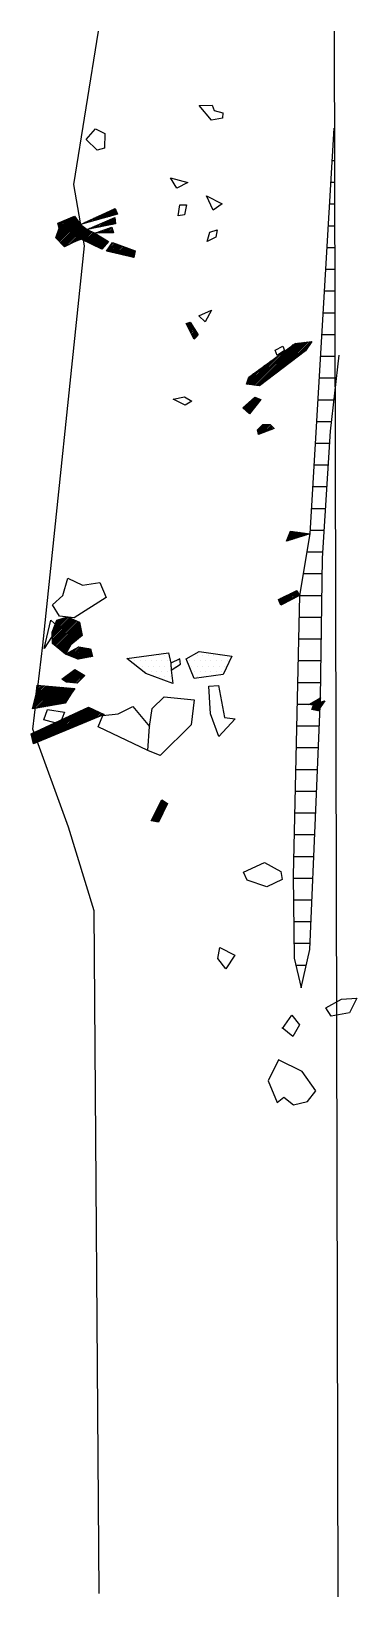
# Model space of a CAD drawing. Header units: metres. Extents: x -2.7 to -1.95, y -19 to -15.4.
import ezdxf

# ---------------------------------------------------------------- set-up
doc = ezdxf.new("R2010")
doc.units = ezdxf.units.M
doc.header["$LTSCALE"] = 25
doc.header["$MEASUREMENT"] = 0
doc.linetypes.add('STRICHPUNKTX2', pattern=[2, 1, -0.5, 0, -0.5])
doc.layers.get('0').update_dxf_attribs({"linetype": 'CONTINUOUS'})
for name, color, linetype in [('BEFUND', 1, 'CONTINUOUS'), ('BEFUNDSCHRAFF', 1, 'CONTINUOUS'), ('GRABUNGSGRENZE', 3, 'STRICHPUNKTX2'), ('KNOCHEN', 2, 'CONTINUOUS'), ('KNOCHENSCHRAFF', 2, 'CONTINUOUS'), ('STEINE', 4, 'CONTINUOUS'), ('STEINESCHRAFF', 4, 'CONTINUOUS')]:
    doc.layers.add(name, color=color, linetype=linetype)

# ---------------------------------------------------------------- blocks, each defined once
blk = doc.blocks.new('*X1')
at = {"color": 0}
for p, q in [((-264.35, -1587.7), (-259.83, -1583.18)), ((-264.22, -1587.92), (-259.68, -1583.39)), ((-264.18, -1587.18), (-259.98, -1582.97)), ((-264.05, -1588.11), (-259.54, -1583.6)), ((-264.01, -1586.66), (-260.23, -1582.87)), ((-263.84, -1586.13), (-260.84, -1583.13)), ((-263.67, -1585.61), (-261.46, -1583.4)), ((-256.97, -1584.2), (-256.35, -1583.59)), ((-256.48, -1584.07), (-255.7, -1583.29)), ((-255.99, -1583.94), (-255.04, -1582.99)), ((-255.5, -1583.8), (-254.39, -1582.69)), ((-255.02, -1583.67), (-253.73, -1582.39)), ((-254.53, -1583.53), (-253.08, -1582.09)), ((-254.04, -1583.4), (-252.42, -1581.78)), ((-253.55, -1583.27), (-251.77, -1581.48)), ((-253.22, -1585.05), (-251.63, -1583.46)), ((-253.07, -1583.13), (-251.12, -1581.18)), ((-252.77, -1584.96), (-251.01, -1583.2)), ((-252.58, -1583), (-250.71, -1581.13)), ((-252.33, -1584.87), (-250.79, -1583.33)), ((-252.09, -1582.87), (-250.6, -1581.38)), ((-251.6, -1582.73), (-250.5, -1581.63)), ((-251.12, -1582.6), (-250.39, -1581.87)), ((-250.63, -1582.46), (-250.29, -1582.12)), ((-263.88, -1588.29), (-259.39, -1583.8)), ((-263.85, -1584.73), (-263.32, -1584.19)), ((-263.79, -1585.02), (-262.7, -1583.93)), ((-263.72, -1585.3), (-262.08, -1583.66)), ((-263.7, -1588.47), (-259.25, -1584.01)), ((-263.53, -1588.65), (-259.1, -1584.22)), ((-263.36, -1588.83), (-258.95, -1584.43)), ((-263.19, -1589.01), (-258.81, -1584.63)), ((-263.01, -1589.19), (-258.62, -1584.8)), ((-262.84, -1589.37), (-258.42, -1584.96)), ((-262.67, -1589.55), (-258.22, -1585.11)), ((-262.5, -1589.73), (-258.02, -1585.26)), ((-262.14, -1589.74), (-257.82, -1585.42)), ((-261.43, -1589.38), (-257.62, -1585.57)), ((-260.73, -1589.03), (-257.42, -1585.72)), ((-260.06, -1588.71), (-257.22, -1585.87)), ((-259.47, -1588.48), (-256.98, -1585.99)), ((-258.89, -1588.25), (-256.74, -1586.1)), ((-258.45, -1588.17), (-256.49, -1586.21)), ((-258.43, -1584.61), (-258.31, -1584.49)), ((-258.21, -1588.28), (-256.25, -1586.32)), ((-257.97, -1588.39), (-256.01, -1586.43)), ((-257.94, -1584.47), (-257.66, -1584.19)), ((-257.73, -1588.51), (-255.76, -1586.54)), ((-257.49, -1588.62), (-255.52, -1586.65)), ((-257.45, -1584.34), (-257, -1583.89)), ((-257.25, -1588.73), (-255.29, -1586.78)), ((-257.21, -1585.87), (-257.21, -1585.86)), ((-257.01, -1588.85), (-255.08, -1586.91)), ((-256.77, -1585.78), (-256.59, -1585.59)), ((-256.77, -1588.96), (-254.86, -1587.04)), ((-256.53, -1589.07), (-254.64, -1587.18)), ((-256.33, -1585.69), (-255.97, -1585.33)), ((-255.88, -1585.6), (-255.35, -1585.06)), ((-255.44, -1585.5), (-254.73, -1584.8)), ((-255.2, -1586.68), (-255.08, -1586.56)), ((-254.99, -1585.41), (-254.11, -1584.53)), ((-254.84, -1586.68), (-254.55, -1586.38)), ((-254.55, -1585.32), (-253.49, -1584.26)), ((-254.48, -1586.67), (-254.01, -1586.2)), ((-254.13, -1586.67), (-253.48, -1586.02)), ((-254.1, -1585.23), (-252.87, -1584)), ((-253.77, -1586.66), (-252.94, -1585.84)), ((-253.66, -1585.14), (-252.25, -1583.73)), ((-253.41, -1586.66), (-252.41, -1585.66)), ((-253.05, -1586.66), (-251.87, -1585.48)), ((-252.69, -1586.65), (-251.49, -1585.44)), ((-252.34, -1586.65), (-251.4, -1585.71)), ((-251.98, -1586.64), (-251.32, -1585.98)), ((-251.88, -1584.78), (-250.76, -1583.66)), ((-251.62, -1586.64), (-251.23, -1586.25)), ((-251.44, -1584.69), (-250.74, -1583.99)), ((-251.26, -1586.63), (-251.14, -1586.52)), ((-250.99, -1584.6), (-250.72, -1584.32)), ((-256.29, -1589.19), (-254.42, -1587.31)), ((-256.05, -1589.3), (-254.2, -1587.45)), ((-255.81, -1589.41), (-253.98, -1587.58)), ((-255.57, -1589.53), (-253.76, -1587.72)), ((-255.33, -1589.64), (-253.54, -1587.85)), ((-255.09, -1589.75), (-253.32, -1587.98)), ((-254.85, -1589.87), (-253.1, -1588.12)), ((-254.61, -1589.98), (-252.88, -1588.25)), ((-254.37, -1590.09), (-252.66, -1588.39)), ((-254.13, -1590.21), (-252.44, -1588.52)), ((-253.89, -1590.32), (-252.94, -1589.37)), ((-252.64, -1590.84), (-250.86, -1589.06)), ((-252.36, -1590.91), (-250.6, -1589.16)), ((-252.17, -1590.01), (-251.12, -1588.97)), ((-252.07, -1590.98), (-250.35, -1589.25)), ((-251.79, -1591.05), (-250.09, -1589.35)), ((-251.5, -1591.12), (-249.83, -1589.44)), ((-251.22, -1591.18), (-249.57, -1589.54)), ((-250.93, -1591.25), (-249.31, -1589.64)), ((-250.65, -1591.32), (-249.06, -1589.73)), ((-250.36, -1591.39), (-248.8, -1589.83)), ((-250.08, -1591.46), (-248.54, -1589.92)), ((-249.8, -1591.53), (-248.28, -1590.02)), ((-249.51, -1591.6), (-248.03, -1590.11)), ((-249.23, -1591.67), (-247.77, -1590.21)), ((-248.94, -1591.74), (-247.51, -1590.31)), ((-248.66, -1591.81), (-247.25, -1590.4)), ((-248.37, -1591.88), (-246.99, -1590.5)), ((-248.09, -1591.94), (-246.74, -1590.59)), ((-247.8, -1592.01), (-246.48, -1590.69)), ((-247.52, -1592.08), (-246.22, -1590.78)), ((-247.24, -1592.15), (-246.22, -1591.14)), ((-246.95, -1592.22), (-246.31, -1591.58)), ((-246.67, -1592.29), (-246.39, -1592.02)), ((-234.36, -1607.56), (-234.22, -1607.42)), ((-234.24, -1607.8), (-233.69, -1607.25)), ((-234.12, -1608.03), (-233.4, -1607.31)), ((-234.01, -1608.27), (-233.27, -1607.53)), ((-233.89, -1608.5), (-233.13, -1607.75)), ((-233.77, -1608.74), (-233, -1607.96)), ((-233.65, -1608.97), (-232.86, -1608.18)), ((-233.53, -1609.21), (-232.72, -1608.4)), ((-233.41, -1609.44), (-232.59, -1608.62)), ((-233.29, -1609.67), (-232.45, -1608.84)), ((-233.17, -1609.91), (-232.32, -1609.05)), ((-233.05, -1610.14), (-232.18, -1609.27)), ((-232.93, -1610.38), (-232.05, -1609.49)), ((-232.81, -1610.61), (-231.91, -1609.71)), ((-232.7, -1610.85), (-231.78, -1609.93)), ((-232.58, -1611.08), (-231.92, -1610.42)), ((-219.08, -1621.63), (-209.8, -1612.35)), ((-218.77, -1621.67), (-209.12, -1612.02)), ((-218.45, -1621.71), (-208.73, -1611.98)), ((-218.14, -1621.74), (-208.33, -1611.94)), ((-217.82, -1621.78), (-207.94, -1611.9)), ((-217.14, -1621.45), (-207.54, -1611.85)), ((-215.66, -1620.33), (-207.14, -1611.81)), ((-214.18, -1619.2), (-206.75, -1611.77)), ((-212.7, -1618.07), (-206.35, -1611.73)), ((-211.22, -1616.95), (-205.96, -1611.68)), ((-209.74, -1615.82), (-205.6, -1611.68)), ((-220.03, -1621.52), (-213.71, -1615.2)), ((-219.71, -1621.55), (-212.41, -1614.25)), ((-219.4, -1621.59), (-211.1, -1613.3)), ((-208.26, -1614.7), (-206.35, -1612.79)), ((-220.51, -1621.29), (-216.32, -1617.09)), ((-220.35, -1621.48), (-215.01, -1616.15)), ((-220.35, -1620.78), (-217.62, -1618.04)), ((-220.19, -1620.27), (-218.92, -1618.99)), ((-221.27, -1627), (-219.14, -1624.87)), ((-221.08, -1627.16), (-218.46, -1624.54)), ((-220.89, -1627.33), (-218.2, -1624.63)), ((-220.7, -1627.49), (-217.93, -1624.72)), ((-220.51, -1627.66), (-217.67, -1624.82)), ((-220.32, -1627.82), (-217.41, -1624.91)), ((-220.13, -1627.98), (-217.73, -1625.58)), ((-219.95, -1628.15), (-219.1, -1627.3)), ((-218.05, -1631.91), (-216.82, -1630.68)), ((-217.99, -1632.2), (-216.47, -1630.68)), ((-217.92, -1632.48), (-216.12, -1630.68)), ((-217.85, -1632.77), (-215.76, -1630.68)), ((-217.65, -1632.92), (-215.41, -1630.68)), ((-217.07, -1632.7), (-215.1, -1630.73)), ((-216.5, -1632.48), (-214.92, -1630.91)), ((-215.92, -1632.25), (-214.75, -1631.08)), ((-215.34, -1632.03), (-214.57, -1631.26)), ((-214.77, -1631.81), (-214.39, -1631.44)), ((-211.23, -1657.26), (-209.34, -1655.37)), ((-211.1, -1657.49), (-209.03, -1655.42)), ((-211, -1656.68), (-209.65, -1655.33)), ((-210.77, -1656.1), (-209.96, -1655.29)), ((-210.57, -1657.32), (-208.72, -1655.46)), ((-210.55, -1655.52), (-210.27, -1655.24)), ((-210.05, -1657.14), (-208.41, -1655.5)), ((-209.52, -1656.97), (-208.1, -1655.54)), ((-209, -1656.8), (-207.79, -1655.59)), ((-208.47, -1656.63), (-207.48, -1655.63)), ((-207.94, -1656.45), (-207.17, -1655.67)), ((-207.42, -1656.28), (-206.85, -1655.72)), ((-206.89, -1656.11), (-206.54, -1655.76)), ((-206.37, -1655.94), (-206.23, -1655.8)), ((-212.9, -1671.66), (-211.18, -1669.94)), ((-212.8, -1671.91), (-210.47, -1669.58)), ((-212.7, -1672.17), (-209.76, -1669.23)), ((-212.2, -1672.02), (-209.05, -1668.87)), ((-211.46, -1671.63), (-208.88, -1669.05)), ((-210.71, -1671.24), (-208.76, -1669.29)), ((-209.97, -1670.85), (-208.64, -1669.52)), ((-209.22, -1670.46), (-208.52, -1669.75)), ((-208.48, -1670.07), (-208.39, -1669.98)), ((-213.09, -1671.15), (-212.59, -1670.65)), ((-212.99, -1671.4), (-211.89, -1670.29))]:
    blk.add_line(p, q, dxfattribs=at)
blk = doc.blocks.new('*X2')
at = {"color": 0}
for p, q in [((-265.25, -1678.4), (-261.86, -1675.01)), ((-265.25, -1678.75), (-261.53, -1675.03)), ((-265.23, -1679.09), (-261.28, -1675.14)), ((-265.22, -1679.43), (-261.03, -1675.24)), ((-265.21, -1679.77), (-260.78, -1675.35)), ((-265.19, -1680.11), (-260.53, -1675.45)), ((-265.18, -1680.45), (-260.29, -1675.56)), ((-265.17, -1680.79), (-260.04, -1675.66)), ((-265.1, -1681.08), (-259.79, -1675.77)), ((-265.02, -1677.82), (-262.37, -1675.17)), ((-264.91, -1681.24), (-259.54, -1675.88)), ((-264.78, -1677.23), (-262.88, -1675.33)), ((-264.71, -1681.4), (-259.29, -1675.98)), ((-264.55, -1676.65), (-263.39, -1675.48)), ((-264.52, -1681.56), (-259.04, -1676.09)), ((-264.33, -1681.72), (-258.9, -1676.3)), ((-264.32, -1676.06), (-263.9, -1675.64)), ((-264.13, -1681.88), (-258.85, -1676.6)), ((-263.94, -1682.04), (-258.79, -1676.9)), ((-263.75, -1682.2), (-258.74, -1677.2)), ((-263.55, -1682.36), (-258.68, -1677.49)), ((-263.36, -1682.52), (-258.63, -1677.79)), ((-263.16, -1682.68), (-258.57, -1678.09)), ((-262.97, -1682.84), (-258.52, -1678.39)), ((-262.78, -1683), (-258.46, -1678.69)), ((-259.94, -1680.52), (-258.41, -1678.99)), ((-262.58, -1683.16), (-261.2, -1681.77)), ((-262.39, -1683.32), (-261.69, -1682.62)), ((-262.2, -1683.48), (-262.19, -1683.47)), ((-261.95, -1683.59), (-261.44, -1683.08)), ((-261.7, -1683.69), (-260.68, -1682.68)), ((-261.45, -1683.8), (-259.92, -1682.27)), ((-261.2, -1683.9), (-259.16, -1681.86)), ((-260.95, -1684), (-258.84, -1681.9)), ((-260.7, -1684.11), (-258.54, -1681.95)), ((-260.45, -1684.21), (-258.24, -1682)), ((-260.21, -1684.32), (-257.94, -1682.05)), ((-259.96, -1684.42), (-257.63, -1682.1)), ((-259.71, -1684.53), (-257.33, -1682.15)), ((-259.46, -1684.63), (-257.03, -1682.2)), ((-259.15, -1684.68), (-256.73, -1682.25)), ((-258.71, -1684.59), (-256.43, -1682.31)), ((-258.27, -1684.5), (-256.35, -1682.59)), ((-257.82, -1684.41), (-256.28, -1682.87)), ((-257.38, -1684.32), (-256.21, -1683.15)), ((-256.94, -1684.23), (-256.13, -1683.43)), ((-256.5, -1684.14), (-256.06, -1683.71)), ((-256.05, -1684.06), (-255.98, -1683.99)), ((-262.61, -1689.55), (-260.45, -1687.39)), ((-262.39, -1689.68), (-259.85, -1687.14)), ((-262.17, -1689.82), (-259.63, -1687.28)), ((-261.95, -1689.95), (-259.41, -1687.41)), ((-261.63, -1689.99), (-259.19, -1687.55)), ((-261.31, -1690.01), (-258.97, -1687.68)), ((-260.98, -1690.04), (-258.75, -1687.82)), ((-260.65, -1690.07), (-258.53, -1687.95)), ((-262.82, -1689.41), (-261.85, -1688.43)), ((-260.33, -1690.1), (-258.31, -1688.08)), ((-260, -1690.12), (-258.09, -1688.22)), ((-259.67, -1690.15), (-257.88, -1688.35))]:
    blk.add_line(p, q, dxfattribs=at)
blk = doc.blocks.new('*X3')
at = {"color": 0}
for p, q in [((-268.92, -1692.67), (-267.06, -1690.82)), ((-268.87, -1692.27), (-267.38, -1690.79)), ((-268.82, -1691.87), (-267.71, -1690.76)), ((-268.77, -1691.46), (-268.04, -1690.73)), ((-268.71, -1691.06), (-268.36, -1690.71)), ((-268.6, -1692.72), (-266.73, -1690.84)), ((-268.24, -1692.71), (-266.4, -1690.87)), ((-267.88, -1692.7), (-266.08, -1690.9)), ((-267.51, -1692.69), (-265.75, -1690.92)), ((-267.15, -1692.68), (-265.42, -1690.95)), ((-266.79, -1692.67), (-265.09, -1690.98)), ((-266.42, -1692.66), (-264.77, -1691)), ((-266.06, -1692.65), (-264.44, -1691.03)), ((-265.7, -1692.64), (-264.11, -1691.06)), ((-265.34, -1692.63), (-263.79, -1691.08)), ((-264.97, -1692.62), (-263.46, -1691.11)), ((-264.61, -1692.61), (-263.13, -1691.14)), ((-264.25, -1692.6), (-262.81, -1691.16)), ((-263.88, -1692.59), (-262.48, -1691.19)), ((-263.52, -1692.58), (-262.15, -1691.22)), ((-263.16, -1692.57), (-261.83, -1691.24)), ((-262.79, -1692.56), (-261.5, -1691.27)), ((-262.43, -1692.56), (-261.17, -1691.3)), ((-262.07, -1692.55), (-260.85, -1691.32)), ((-261.71, -1692.54), (-260.52, -1691.35)), ((-261.34, -1692.53), (-260.19, -1691.38)), ((-269.7, -1695.93), (-266.42, -1692.66)), ((-269.58, -1695.46), (-266.79, -1692.67)), ((-269.47, -1695), (-267.15, -1692.68)), ((-269.46, -1696.04), (-266.06, -1692.65)), ((-269.36, -1694.53), (-267.51, -1692.69)), ((-269.25, -1694.07), (-267.88, -1692.7)), ((-269.13, -1693.6), (-268.24, -1692.71)), ((-269.03, -1695.97), (-265.7, -1692.64)), ((-269.02, -1693.13), (-268.6, -1692.72)), ((-268.6, -1695.9), (-265.34, -1692.63)), ((-268.18, -1695.83), (-264.97, -1692.62)), ((-267.75, -1695.75), (-264.61, -1692.61)), ((-267.32, -1695.68), (-264.25, -1692.6)), ((-266.9, -1695.61), (-263.88, -1692.59)), ((-266.47, -1695.53), (-263.52, -1692.58)), ((-266.05, -1695.46), (-263.16, -1692.57)), ((-265.62, -1695.39), (-262.79, -1692.56)), ((-265.19, -1695.32), (-262.43, -1692.56)), ((-264.77, -1695.24), (-262.07, -1692.55)), ((-264.34, -1695.17), (-261.71, -1692.54)), ((-263.91, -1695.1), (-261.34, -1692.53)), ((-263.49, -1695.02), (-260.98, -1692.52)), ((-263.06, -1694.95), (-261.12, -1693.01)), ((-262.63, -1694.88), (-261.7, -1693.94)), ((-260.98, -1692.52), (-260.45, -1691.99)), ((-205.99, -1695.15), (-205.51, -1694.68)), ((-205.68, -1695.2), (-204.65, -1694.17)), ((-205.47, -1696.05), (-203.86, -1694.44)), ((-205.36, -1695.24), (-203.8, -1693.67)), ((-205.35, -1696.28), (-203.58, -1694.51)), ((-205.21, -1695.44), (-203.69, -1693.91)), ((-205.06, -1696.35), (-203.1, -1694.38)), ((-204.77, -1696.41), (-202.61, -1694.25)), ((-268.04, -1703.47), (-263.23, -1698.66)), ((-267.44, -1703.22), (-262.57, -1698.35)), ((-266.84, -1702.97), (-261.9, -1698.03)), ((-266.23, -1702.72), (-261.23, -1697.72)), ((-265.63, -1702.47), (-260.57, -1697.41)), ((-265.03, -1702.22), (-259.9, -1697.09)), ((-264.43, -1701.97), (-259.23, -1696.78)), ((-263.82, -1701.72), (-258.56, -1696.47)), ((-263.22, -1701.47), (-257.9, -1696.15)), ((-262.62, -1701.23), (-257.23, -1695.84)), ((-262.01, -1700.98), (-256.76, -1695.73)), ((-261.41, -1700.73), (-256.52, -1695.84)), ((-260.81, -1700.48), (-256.28, -1695.95)), ((-260.21, -1700.23), (-256.04, -1696.06)), ((-259.6, -1699.98), (-255.8, -1696.17)), ((-259, -1699.73), (-255.56, -1696.29)), ((-258.4, -1699.48), (-255.31, -1696.4)), ((-257.79, -1699.23), (-255.07, -1696.51)), ((-257.19, -1698.98), (-254.83, -1696.62)), ((-256.59, -1698.73), (-254.59, -1696.73)), ((-255.99, -1698.48), (-254.35, -1696.85)), ((-255.38, -1698.23), (-254.11, -1696.96)), ((-254.78, -1697.98), (-253.86, -1697.07)), ((-254.18, -1697.74), (-253.62, -1697.18)), ((-253.57, -1697.49), (-253.38, -1697.29)), ((-204.48, -1696.48), (-203.33, -1695.33)), ((-204.19, -1696.54), (-204.11, -1696.46)), ((-270.02, -1701.92), (-269.91, -1701.8)), ((-269.96, -1702.21), (-269.24, -1701.48)), ((-269.9, -1702.5), (-268.57, -1701.17)), ((-269.84, -1702.8), (-267.9, -1700.86)), ((-269.78, -1703.09), (-267.24, -1700.54)), ((-269.72, -1703.38), (-266.57, -1700.23)), ((-269.66, -1703.68), (-265.9, -1699.92)), ((-269.6, -1703.97), (-265.24, -1699.6)), ((-269.25, -1703.97), (-264.57, -1699.29)), ((-268.65, -1703.72), (-263.9, -1698.97)), ((-242.36, -1721.63), (-238.8, -1718.07)), ((-242.25, -1721.87), (-239.15, -1718.77)), ((-242, -1720.92), (-238.84, -1717.76)), ((-241.96, -1721.93), (-239.51, -1719.48)), ((-241.66, -1721.99), (-239.86, -1720.19)), ((-241.64, -1720.2), (-239.06, -1717.62)), ((-241.28, -1719.49), (-239.27, -1717.48)), ((-240.92, -1718.78), (-239.48, -1717.34)), ((-240.56, -1718.06), (-239.7, -1717.2)), ((-240.2, -1717.35), (-239.91, -1717.06)), ((-241.36, -1722.04), (-240.21, -1720.89)), ((-241.06, -1722.1), (-240.56, -1721.6))]:
    blk.add_line(p, q, dxfattribs=at)
blk = doc.blocks.new('*X4')
at = {"color": 0}
for p, q in [((-241.875, -1683.75), (-241.875, -1683.75)), ((-240.625, -1683.75), (-240.625, -1683.75)), ((-239.375, -1683.75), (-239.375, -1683.75)), ((-231.875, -1683.75), (-231.875, -1683.75)), ((-230.625, -1683.75), (-230.625, -1683.75)), ((-229.375, -1683.75), (-229.375, -1683.75)), ((-228.125, -1683.75), (-228.125, -1683.75)), ((-226.875, -1683.75), (-226.875, -1683.75)), ((-247.5, -1685), (-247.5, -1685)), ((-246.25, -1685), (-246.25, -1685)), ((-245.625, -1686.25), (-245.625, -1686.25)), ((-245, -1685), (-245, -1685)), ((-244.375, -1686.25), (-244.375, -1686.25)), ((-243.75, -1685), (-243.75, -1685)), ((-243.75, -1687.5), (-243.75, -1687.5)), ((-243.125, -1686.25), (-243.125, -1686.25)), ((-242.5, -1685), (-242.5, -1685)), ((-242.5, -1687.5), (-242.5, -1687.5)), ((-241.875, -1686.25), (-241.875, -1686.25)), ((-241.25, -1685), (-241.25, -1685)), ((-241.25, -1687.5), (-241.25, -1687.5)), ((-240.625, -1686.25), (-240.625, -1686.25)), ((-240, -1685), (-240, -1685)), ((-240, -1687.5), (-240, -1687.5)), ((-239.375, -1686.25), (-239.375, -1686.25)), ((-238.75, -1685), (-238.75, -1685)), ((-238.75, -1687.5), (-238.75, -1687.5)), ((-238.125, -1686.25), (-238.125, -1686.25)), ((-236.875, -1686.25), (-236.875, -1686.25)), ((-236.25, -1685), (-236.25, -1685)), ((-233.75, -1685), (-233.75, -1685)), ((-233.125, -1686.25), (-233.125, -1686.25)), ((-232.5, -1685), (-232.5, -1685)), ((-232.5, -1687.5), (-232.5, -1687.5)), ((-231.875, -1686.25), (-231.875, -1686.25)), ((-231.25, -1685), (-231.25, -1685)), ((-231.25, -1687.5), (-231.25, -1687.5)), ((-230.625, -1686.25), (-230.625, -1686.25)), ((-230, -1685), (-230, -1685)), ((-230, -1687.5), (-230, -1687.5)), ((-229.375, -1686.25), (-229.375, -1686.25)), ((-228.75, -1685), (-228.75, -1685)), ((-228.75, -1687.5), (-228.75, -1687.5)), ((-228.125, -1686.25), (-228.125, -1686.25)), ((-227.5, -1685), (-227.5, -1685)), ((-227.5, -1687.5), (-227.5, -1687.5)), ((-226.875, -1686.25), (-226.875, -1686.25)), ((-226.25, -1685), (-226.25, -1685)), ((-226.25, -1687.5), (-226.25, -1687.5)), ((-225.625, -1686.25), (-225.625, -1686.25)), ((-225, -1685), (-225, -1685)), ((-240.625, -1688.75), (-240.625, -1688.75)), ((-239.375, -1688.75), (-239.375, -1688.75)), ((-238.125, -1688.75), (-238.125, -1688.75)), ((-231.875, -1688.75), (-231.875, -1688.75)), ((-230.625, -1688.75), (-230.625, -1688.75))]:
    blk.add_line(p, q, dxfattribs=at)
blk = doc.blocks.new('*X5')
at = {"color": 0}
for p, q in [((-200.61, -1565), (-200.4, -1565)), ((-200.91, -1570), (-200.31, -1570)), ((-201.21, -1575), (-200.3, -1575)), ((-201.51, -1580), (-200.29, -1580)), ((-201.8, -1585), (-200.28, -1585)), ((-202.1, -1590), (-200.27, -1590)), ((-202.4, -1595), (-200.25, -1595)), ((-202.7, -1600), (-200.24, -1600)), ((-203, -1605), (-200.23, -1605)), ((-203.3, -1610), (-200.22, -1610)), ((-203.6, -1615), (-200.21, -1615)), ((-203.9, -1620), (-200.2, -1620)), ((-204.2, -1625), (-200.4, -1625)), ((-204.5, -1630), (-200.96, -1630)), ((-204.8, -1635), (-201.39, -1635)), ((-205.1, -1640), (-201.71, -1640)), ((-205.39, -1645), (-202.03, -1645)), ((-205.69, -1650), (-202.35, -1650)), ((-205.99, -1655), (-202.67, -1655)), ((-206.73, -1660), (-202.99, -1660)), ((-207.55, -1665), (-203.13, -1665)), ((-208.37, -1670), (-203.21, -1670)), ((-208.49, -1675), (-203.28, -1675)), ((-208.61, -1680), (-203.36, -1680)), ((-208.72, -1685), (-203.43, -1685)), ((-208.83, -1690), (-203.51, -1690)), ((-208.95, -1695), (-203.62, -1695)), ((-209.06, -1700), (-203.83, -1700)), ((-209.18, -1705), (-204.04, -1705)), ((-209.29, -1710), (-204.25, -1710)), ((-209.41, -1715), (-204.45, -1715)), ((-209.52, -1720), (-204.67, -1720)), ((-209.63, -1725), (-204.88, -1725)), ((-209.75, -1730), (-205.09, -1730)), ((-209.84, -1735), (-205.31, -1735)), ((-209.77, -1740), (-205.52, -1740)), ((-209.7, -1745), (-205.73, -1745)), ((-209.63, -1750), (-205.95, -1750)), ((-209.2, -1755), (-206.82, -1755)), ((-208.04, -1760), (-207.94, -1760))]:
    blk.add_line(p, q, dxfattribs=at)

msp = doc.modelspace()

# ---------------------------------------------------------------- linework, layer by layer
at = {"layer": 'BEFUND'}
for points in [[(-2.0046, -15.6255), (-2.0604, -16.5583), (-2.0838, -16.7002), (-2.0985, -17.3446), (-2.0958, -17.5339), (-2.0799, -17.6022), (-2.0601, -17.514), (-2.0456, -17.1752), (-2.0356, -16.9353)], [(-2.0356, -16.9353), (-2.0308, -16.6144), (-2.0122, -16.3225), (-1.9924, -16.148)]]:
    msp.add_lwpolyline(points, dxfattribs=at)
at = {"layer": 'GRABUNGSGRENZE', "flags": 128}
msp.add_lwpolyline([(-2.5445, -18.9951), (-2.5561, -17.4251), (-2.615, -17.2333), (-2.6968, -17.0074), (-2.674, -16.8145), (-2.5779, -15.896), (-2.6025, -15.7552), (-2.5462, -15.403)], dxfattribs=at)
at = {"layer": 'GRABUNGSGRENZE'}
msp.add_lwpolyline([(-2.0038, -15.4031), (-1.9955, -19.0023)], dxfattribs=at)
at = {"layer": 'KNOCHEN'}
for points in [[(-2.5381, -15.9036), (-2.5855, -15.8812), (-2.6024, -15.8878), (-2.6238, -15.8985), (-2.6437, -15.8776), (-2.6366, -15.8557), (-2.6392, -15.8445), (-2.6009, -15.8281), (-2.5876, -15.847), (-2.5723, -15.8587), (-2.5544, -15.8669), (-2.5228, -15.8862), (-2.5381, -15.9036)], [(-2.5876, -15.847), (-2.5075, -15.8102), (-2.5019, -15.8234), (-2.5876, -15.847)], [(-2.5723, -15.8587), (-2.508, -15.8311), (-2.507, -15.8454), (-2.5723, -15.8587)], [(-2.5544, -15.8669), (-2.5152, -15.8536), (-2.5111, -15.8663), (-2.5544, -15.8669)], [(-2.4615, -15.9081), (-2.4646, -15.9234), (-2.5274, -15.9082), (-2.5136, -15.8888), (-2.4615, -15.9081)], [(-2.3256, -16.1111), (-2.344, -16.0748), (-2.3349, -16.0718), (-2.3165, -16.1013), (-2.3256, -16.1111)], [(-2.176, -16.2181), (-2.2056, -16.2145), (-2.2005, -16.1982), (-2.094, -16.1205), (-2.0557, -16.1164), (-2.07, -16.1374), (-2.176, -16.2181)], [(-2.2143, -16.2686), (-2.1867, -16.2446), (-2.1724, -16.2497), (-2.1984, -16.2824), (-2.2143, -16.2686)], [(-2.178, -16.3298), (-2.1805, -16.3191), (-2.1683, -16.3068), (-2.1515, -16.3068), (-2.1423, -16.316), (-2.178, -16.3298)], [(-2.1135, -16.5757), (-2.1043, -16.5522), (-2.0604, -16.5583), (-2.1135, -16.5757)], [(-2.1266, -16.7226), (-2.1317, -16.7094), (-2.0899, -16.6884), (-2.0838, -16.7002), (-2.1266, -16.7226)], [(-2.6219, -16.8348), (-2.6516, -16.8104), (-2.6526, -16.7843), (-2.6419, -16.7573), (-2.6169, -16.7496), (-2.5894, -16.7613), (-2.5837, -16.7919), (-2.6097, -16.8139), (-2.6219, -16.8348)], [(-2.6219, -16.8348), (-2.5913, -16.8185), (-2.5643, -16.823), (-2.5597, -16.8404), (-2.5929, -16.847), (-2.6219, -16.8348)], [(-2.6301, -16.893), (-2.6, -16.8705), (-2.5775, -16.8843), (-2.5948, -16.9016), (-2.6193, -16.8996), (-2.6301, -16.893)], [(-2.6892, -16.9272), (-2.6867, -16.9068), (-2.6004, -16.9139), (-2.6081, -16.9251)], [(-2.6973, -16.9609), (-2.6892, -16.9272), (-2.6081, -16.9251), (-2.6224, -16.9481), (-2.6973, -16.9609)], [(-2.0417, -16.9654), (-2.0555, -16.9624), (-2.0514, -16.9527), (-2.0626, -16.9512), (-2.0356, -16.9353), (-2.0392, -16.9461), (-2.0259, -16.9425), (-2.0417, -16.9654)], [(-2.6957, -17.041), (-2.7004, -17.0186), (-2.5688, -16.9567), (-2.5325, -16.9735), (-2.6957, -17.041)], [(-2.4083, -17.2214), (-2.4247, -17.2183), (-2.4002, -17.1699), (-2.3869, -17.1785), (-2.4083, -17.2214)]]:
    msp.add_lwpolyline(points, dxfattribs=at)
at = {"layer": 'STEINE'}
for points in [[(-2.2858, -15.6074), (-2.3144, -15.5738), (-2.2843, -15.5732), (-2.2802, -15.5855), (-2.2598, -15.5906), (-2.2608, -15.6028), (-2.2858, -15.6074)], [(-2.549, -15.676), (-2.5745, -15.6521), (-2.5531, -15.6276), (-2.5312, -15.6377), (-2.5322, -15.6714), (-2.549, -15.676)], [(-2.3657, -15.7636), (-2.3806, -15.7402), (-2.3408, -15.7503), (-2.3657, -15.7636)], [(-2.282, -15.8141), (-2.2979, -15.7814), (-2.2616, -15.7998), (-2.282, -15.8141)], [(-2.3626, -15.8274), (-2.3591, -15.8019), (-2.3438, -15.8024), (-2.3478, -15.8253), (-2.3626, -15.8274)], [(-2.2957, -15.8865), (-2.2901, -15.8646), (-2.2733, -15.8595), (-2.2764, -15.8763), (-2.2957, -15.8865)], [(-2.3155, -16.057), (-2.2859, -16.0442), (-2.3007, -16.0712), (-2.3155, -16.057)], [(-2.1348, -16.1486), (-2.1394, -16.1359), (-2.122, -16.1272), (-2.1185, -16.1369), (-2.1348, -16.1486)], [(-2.3745, -16.2489), (-2.348, -16.2437), (-2.3311, -16.2534), (-2.3469, -16.2626), (-2.3745, -16.2489)], [(-2.6516, -16.7221), (-2.6282, -16.7001), (-2.6165, -16.6603), (-2.5823, -16.6766), (-2.543, -16.6705), (-2.5282, -16.7051), (-2.6016, -16.7516), (-2.6353, -16.7481), (-2.6516, -16.7221)], [(-2.6709, -16.8221), (-2.6557, -16.7573), (-2.6383, -16.7721), (-2.6709, -16.8221)], [(-2.3749, -16.9025), (-2.4372, -16.8796), (-2.4811, -16.8454), (-2.3852, -16.8321), (-2.3796, -16.8555), (-2.3785, -16.8719), (-2.3749, -16.9025)], [(-2.326, -16.8912), (-2.3444, -16.8458), (-2.3143, -16.8289), (-2.2393, -16.8401), (-2.2591, -16.882), (-2.326, -16.8912)], [(-2.3785, -16.8719), (-2.3571, -16.8581), (-2.3587, -16.8458), (-2.3796, -16.8555)], [(-2.2692, -17.0248), (-2.2886, -16.9723), (-2.2923, -16.909), (-2.2703, -16.9075), (-2.2565, -16.9804), (-2.232, -16.984), (-2.2692, -17.0248)], [(-2.4325, -17.0566), (-2.4289, -17.0015), (-2.4228, -16.9602), (-2.3953, -16.9331), (-2.3259, -16.9402), (-2.333, -16.9973), (-2.4039, -17.0683), (-2.4325, -17.0566)], [(-2.6713, -16.9864), (-2.6632, -16.9624), (-2.6239, -16.9685), (-2.6346, -16.9961), (-2.6713, -16.9864)], [(-2.4325, -17.0566), (-2.5468, -17.0026), (-2.5361, -16.9761), (-2.5009, -16.972), (-2.4667, -16.9556), (-2.4289, -17.0015)], [(-2.2123, -17.3365), (-2.1643, -17.314), (-2.1266, -17.3349), (-2.124, -17.3533), (-2.1592, -17.3702), (-2.2041, -17.3549), (-2.2123, -17.3365)], [(-2.2529, -17.559), (-2.2713, -17.5351), (-2.2672, -17.5096), (-2.2325, -17.5274), (-2.2529, -17.559)], [(-2.0232, -17.6486), (-1.9875, -17.6282), (-1.9523, -17.6261), (-1.9691, -17.6598), (-2.011, -17.6675), (-2.0232, -17.6486)], [(-2.1232, -17.6962), (-2.1013, -17.6655), (-2.0839, -17.6875), (-2.0992, -17.714), (-2.1237, -17.6946)], [(-2.1232, -17.6962), (-2.1237, -17.6946)], [(-2.0465, -17.8395), (-2.0777, -17.7946), (-2.1318, -17.7676), (-2.1557, -17.8161), (-2.1353, -17.8661), (-2.12, -17.8538), (-2.0975, -17.8712), (-2.0654, -17.864), (-2.0465, -17.8395)]]:
    msp.add_lwpolyline(points, dxfattribs=at)

# ---------------------------------------------------------------- block references
at = {"layer": 'BEFUNDSCHRAFF', "xscale": 0.01, "yscale": 0.01, "zscale": 0.01}
msp.add_blockref('*X5', (0, 0), dxfattribs=at)
at = {"layer": 'KNOCHENSCHRAFF', "xscale": 0.01, "yscale": 0.01, "zscale": 0.01}
for name in ['*X1', '*X2', '*X3']:
    msp.add_blockref(name, (0, 0), dxfattribs=at)
at = {"layer": 'STEINESCHRAFF', "xscale": 0.01, "yscale": 0.01, "zscale": 0.01}
msp.add_blockref('*X4', (0, 0), dxfattribs=at)

doc.saveas('drawing.dxf')
